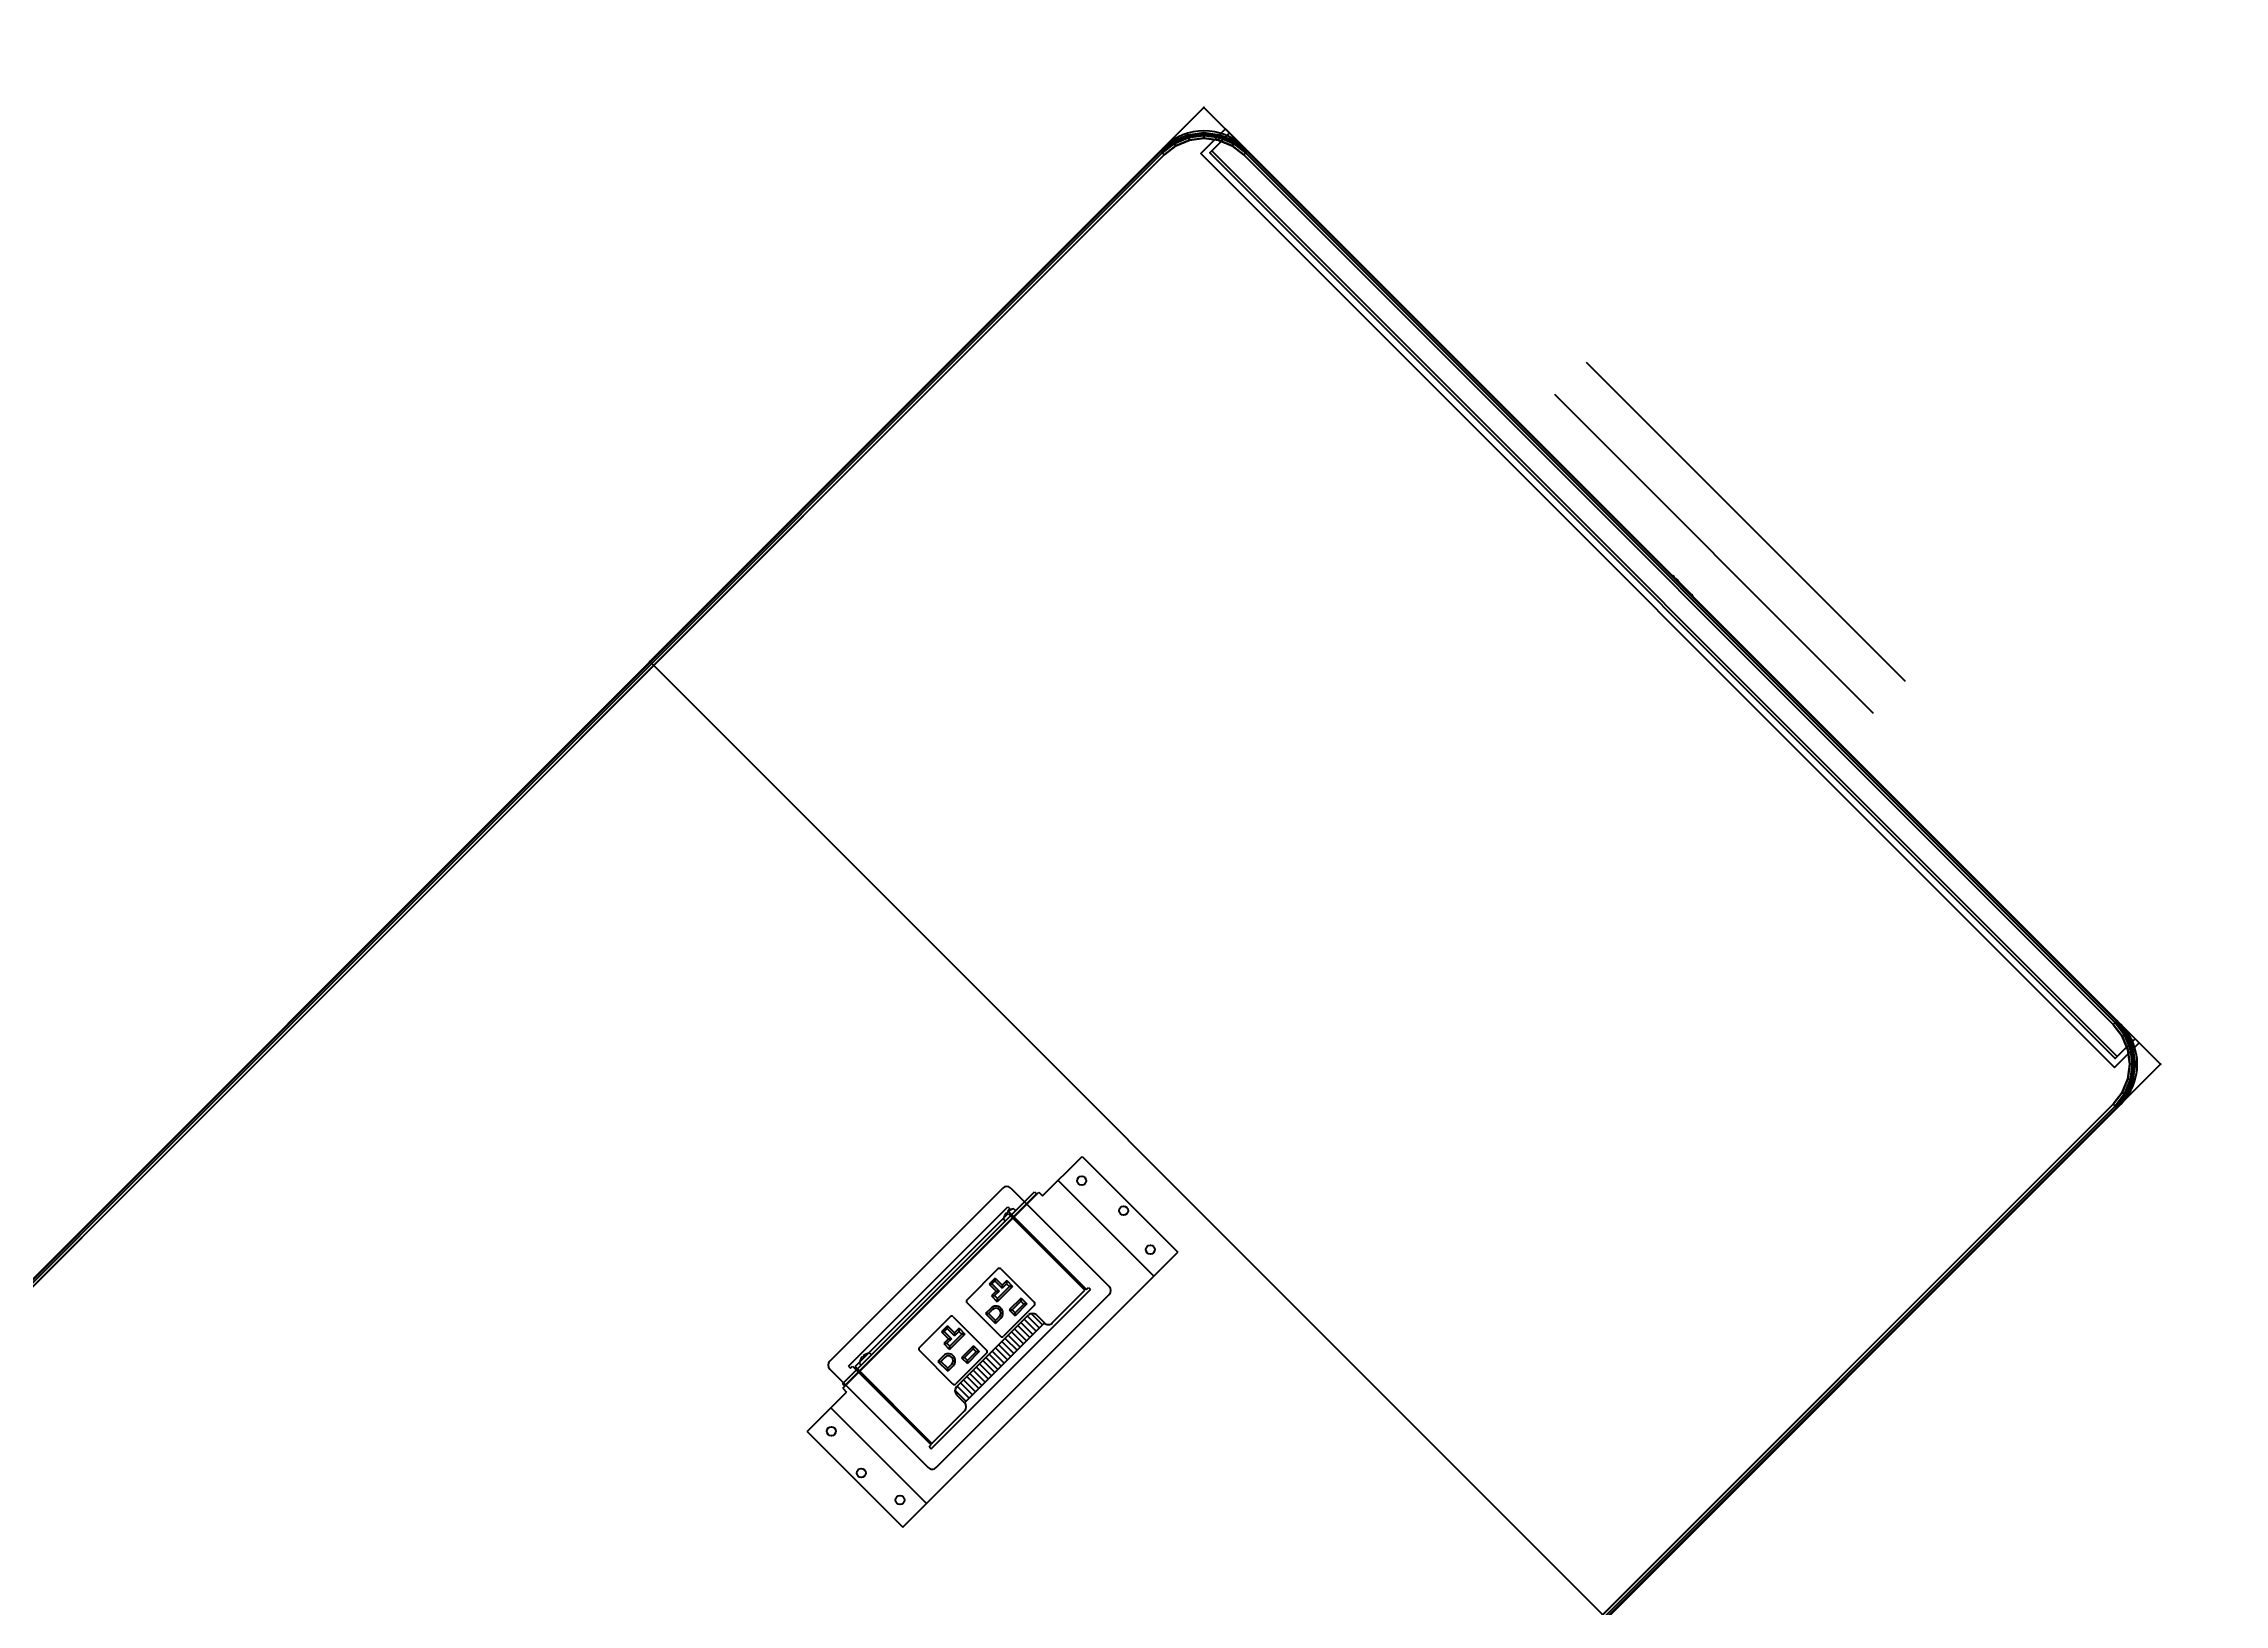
# Model space of a CAD drawing. Extents: x -170 to 1783, y -20 to 1205.
# Drawn here: x 2.36 to 50.71, y 583.8 to 618.4 of the extents above; entities that cross this region are included whole.
import ezdxf
from ezdxf.enums import TextEntityAlignment as Align

# ---------------------------------------------------------------- set-up
doc = ezdxf.new("R2010")
doc.units = 0
doc.header["$LTSCALE"] = 96
doc.header["$MEASUREMENT"] = 0
for name, color, linetype in [('A-FURN-3-WKSF-TOP', 7, 'Continuous'), ('A-FURN-3-WKSF-TRIM', 7, 'Continuous'), ('A-FURN-P-WKSF', 7, 'Continuous'), ('AFUFI-3-CSPT_3D', 7, 'Continuous'), ('AFUFI-3-RVBK_3D', 7, 'Continuous'), ('AFUTL-3-BTPT', 7, 'Continuous'), ('AFUTL-3-GDPL', 7, 'Continuous'), ('AFUTL-3-LGPT', 7, 'Continuous'), ('AFUWS-P', 7, 'Continuous'), ('AFUWS-P-TN', 7, 'Continuous'), ('CK_LEVEL_1', 7, 'Continuous'), ('MAIN_FURN', 7, 'Continuous'), ('MAIN_STORAGE', 7, 'Continuous'), ('MAIN_WKSURF', 7, 'Continuous'), ('SM', 7, 'Continuous')]:
    doc.layers.add(name, color=color, linetype=linetype)

# ---------------------------------------------------------------- blocks, each defined once
blk = doc.blocks.new('EC-WS-430-T')
at = {"layer": 'A-FURN-3-WKSF-TOP', "color": 60, "linetype": 'Continuous'}
for points, invisible_edges in [([(1.368, -0.118, 29), (1.368, -29.882, 29), (1.044, -29.839, 29), (1.044, -0.161, 29)], 5), ([(1.368, -0.118, 27.75), (1.044, -0.161, 27.75), (1.044, -29.839, 27.75), (1.368, -29.882, 27.75)], 10), ([(46.632, -0.118, 29), (46.632, -29.882, 29), (1.368, -29.882, 29), (1.368, -0.118, 29)], 5), ([(1.368, -0.118, 27.75), (1.368, -29.882, 27.75), (46.632, -29.882, 27.75), (46.632, -0.118, 27.75)], 5), ([(46.632, -29.882, 29), (46.632, -0.118, 29), (46.956, -0.161, 29), (46.956, -29.839, 29)], 5), ([(46.632, -29.882, 27.75), (46.956, -29.839, 27.75), (46.956, -0.161, 27.75), (46.632, -0.118, 27.75)], 10), ([(46.956, -29.839, 29), (46.956, -0.161, 29), (47.257, -0.285, 29), (47.257, -29.715, 29)], 5), ([(46.956, -29.839, 27.75), (47.257, -29.715, 27.75), (47.257, -0.285, 27.75), (46.956, -0.161, 27.75)], 10), ([(47.257, -29.715, 29), (47.257, -0.285, 29), (47.516, -0.484, 29), (47.516, -29.516, 29)], 5), ([(47.257, -29.715, 27.75), (47.516, -29.516, 27.75), (47.516, -0.484, 27.75), (47.257, -0.285, 27.75)], 10), ([(47.516, -29.516, 29), (47.516, -0.484, 29), (47.715, -0.743, 29), (47.715, -29.257, 29)], 5), ([(47.516, -29.516, 27.75), (47.715, -29.257, 27.75), (47.715, -0.743, 27.75), (47.516, -0.484, 27.75)], 10), ([(47.715, -29.257, 29), (47.715, -0.743, 29), (47.839, -1.044, 29), (47.839, -28.956, 29)], 5), ([(47.715, -29.257, 27.75), (47.839, -28.956, 27.75), (47.839, -1.044, 27.75), (47.715, -0.743, 27.75)], 10), ([(47.839, -28.956, 29), (47.839, -1.044, 29), (47.882, -1.368, 29), (47.882, -28.632, 29)], 1), ([(47.839, -28.956, 27.75), (47.882, -28.632, 27.75), (47.882, -1.368, 27.75), (47.839, -1.044, 27.75)], 8)]:
    blk.add_3dface(points, dxfattribs=dict(at, invisible_edges=invisible_edges))
at = {"layer": 'A-FURN-3-WKSF-TRIM', "color": 40, "linetype": 'Continuous'}
for points in [[(1.368, 0, 28.882), (1.368, 0, 27.868), (46.632, 0, 27.868), (46.632, 0, 28.882)], [(1.368, -0.016, 28.941), (1.368, 0, 28.882), (46.632, 0, 28.882), (46.632, -0.016, 28.941)], [(1.368, 0, 27.868), (1.368, -0.016, 27.809), (46.632, -0.016, 27.809), (46.632, 0, 27.868)], [(46.632, -0.016, 28.941), (46.632, 0, 28.882), (46.986, -0.047, 28.882), (46.982, -0.062, 28.941)], [(46.632, 0, 28.882), (46.632, 0, 27.868), (46.986, -0.047, 27.868), (46.986, -0.047, 28.882)], [(46.632, 0, 27.868), (46.632, -0.016, 27.809), (46.982, -0.062, 27.809), (46.986, -0.047, 27.868)], [(1.368, -0.059, 28.984), (1.368, -0.016, 28.941), (46.632, -0.016, 28.941), (46.632, -0.059, 28.984)], [(1.368, -0.016, 27.809), (1.368, -0.059, 27.766), (46.632, -0.059, 27.766), (46.632, -0.016, 27.809)], [(1.368, -0.118, 29), (1.368, -0.059, 28.984), (46.632, -0.059, 28.984), (46.632, -0.118, 29)], [(1.368, -0.059, 27.766), (1.368, -0.118, 27.75), (46.632, -0.118, 27.75), (46.632, -0.059, 27.766)], [(46.632, -0.059, 28.984), (46.632, -0.016, 28.941), (46.982, -0.062, 28.941), (46.971, -0.104, 28.984)], [(46.632, -0.016, 27.809), (46.632, -0.059, 27.766), (46.971, -0.104, 27.766), (46.982, -0.062, 27.809)], [(46.632, -0.118, 29), (46.632, -0.059, 28.984), (46.971, -0.104, 28.984), (46.956, -0.161, 29)], [(46.632, -0.059, 27.766), (46.632, -0.118, 27.75), (46.956, -0.161, 27.75), (46.971, -0.104, 27.766)], [(46.956, -0.161, 29), (46.971, -0.104, 28.984), (47.286, -0.234, 28.984), (47.257, -0.285, 29)], [(46.971, -0.104, 27.766), (46.956, -0.161, 27.75), (47.257, -0.285, 27.75), (47.286, -0.234, 27.766)], [(46.971, -0.104, 28.984), (46.982, -0.062, 28.941), (47.308, -0.197, 28.941), (47.286, -0.234, 28.984)], [(46.982, -0.062, 27.809), (46.971, -0.104, 27.766), (47.286, -0.234, 27.766), (47.308, -0.197, 27.809)], [(46.982, -0.062, 28.941), (46.986, -0.047, 28.882), (47.316, -0.183, 28.882), (47.308, -0.197, 28.941)], [(46.986, -0.047, 27.868), (46.982, -0.062, 27.809), (47.308, -0.197, 27.809), (47.316, -0.183, 27.868)], [(46.986, -0.047, 28.882), (46.986, -0.047, 27.868), (47.316, -0.183, 27.868), (47.316, -0.183, 28.882)], [(47.257, -0.285, 29), (47.286, -0.234, 28.984), (47.558, -0.442, 28.984), (47.516, -0.484, 29)], [(47.286, -0.234, 27.766), (47.257, -0.285, 27.75), (47.516, -0.484, 27.75), (47.558, -0.442, 27.766)], [(47.286, -0.234, 28.984), (47.308, -0.197, 28.941), (47.588, -0.412, 28.941), (47.558, -0.442, 28.984)], [(47.308, -0.197, 27.809), (47.286, -0.234, 27.766), (47.558, -0.442, 27.766), (47.588, -0.412, 27.809)], [(47.308, -0.197, 28.941), (47.316, -0.183, 28.882), (47.599, -0.401, 28.882), (47.588, -0.412, 28.941)], [(47.316, -0.183, 27.868), (47.308, -0.197, 27.809), (47.588, -0.412, 27.809), (47.599, -0.401, 27.868)], [(47.316, -0.183, 28.882), (47.316, -0.183, 27.868), (47.599, -0.401, 27.868), (47.599, -0.401, 28.882)], [(47.516, -0.484, 29), (47.558, -0.442, 28.984), (47.766, -0.714, 28.984), (47.715, -0.743, 29)], [(47.558, -0.442, 27.766), (47.516, -0.484, 27.75), (47.715, -0.743, 27.75), (47.766, -0.714, 27.766)], [(47.558, -0.442, 28.984), (47.588, -0.412, 28.941), (47.803, -0.692, 28.941), (47.766, -0.714, 28.984)], [(47.588, -0.412, 27.809), (47.558, -0.442, 27.766), (47.766, -0.714, 27.766), (47.803, -0.692, 27.809)], [(47.588, -0.412, 28.941), (47.599, -0.401, 28.882), (47.817, -0.684, 28.882), (47.803, -0.692, 28.941)], [(47.599, -0.401, 27.868), (47.588, -0.412, 27.809), (47.803, -0.692, 27.809), (47.817, -0.684, 27.868)], [(47.599, -0.401, 28.882), (47.599, -0.401, 27.868), (47.817, -0.684, 27.868), (47.817, -0.684, 28.882)], [(47.715, -0.743, 29), (47.766, -0.714, 28.984), (47.896, -1.029, 28.984), (47.839, -1.044, 29)], [(47.766, -0.714, 27.766), (47.715, -0.743, 27.75), (47.839, -1.044, 27.75), (47.896, -1.029, 27.766)], [(47.766, -0.714, 28.984), (47.803, -0.692, 28.941), (47.938, -1.018, 28.941), (47.896, -1.029, 28.984)], [(47.803, -0.692, 27.809), (47.766, -0.714, 27.766), (47.896, -1.029, 27.766), (47.938, -1.018, 27.809)], [(47.803, -0.692, 28.941), (47.817, -0.684, 28.882), (47.953, -1.014, 28.882), (47.938, -1.018, 28.941)], [(47.817, -0.684, 27.868), (47.803, -0.692, 27.809), (47.938, -1.018, 27.809), (47.953, -1.014, 27.868)], [(47.817, -0.684, 28.882), (47.817, -0.684, 27.868), (47.953, -1.014, 27.868), (47.953, -1.014, 28.882)], [(47.839, -1.044, 29), (47.896, -1.029, 28.984), (47.941, -1.368, 28.984), (47.882, -1.368, 29)], [(47.896, -1.029, 27.766), (47.839, -1.044, 27.75), (47.882, -1.368, 27.75), (47.941, -1.368, 27.766)], [(47.882, -1.368, 29), (47.941, -1.368, 28.984), (47.941, -28.632, 28.984), (47.882, -28.632, 29)], [(47.941, -1.368, 27.766), (47.882, -1.368, 27.75), (47.882, -28.632, 27.75), (47.941, -28.632, 27.766)], [(47.896, -1.029, 28.984), (47.938, -1.018, 28.941), (47.984, -1.368, 28.941), (47.941, -1.368, 28.984)], [(47.938, -1.018, 27.809), (47.896, -1.029, 27.766), (47.941, -1.368, 27.766), (47.984, -1.368, 27.809)], [(47.938, -1.018, 28.941), (47.953, -1.014, 28.882), (48, -1.368, 28.882), (47.984, -1.368, 28.941)], [(47.953, -1.014, 27.868), (47.938, -1.018, 27.809), (47.984, -1.368, 27.809), (48, -1.368, 27.868)], [(47.941, -1.368, 28.984), (47.984, -1.368, 28.941), (47.984, -28.632, 28.941), (47.941, -28.632, 28.984)], [(47.984, -1.368, 27.809), (47.941, -1.368, 27.766), (47.941, -28.632, 27.766), (47.984, -28.632, 27.809)], [(47.953, -1.014, 28.882), (47.953, -1.014, 27.868), (48, -1.368, 27.868), (48, -1.368, 28.882)], [(47.984, -1.368, 28.941), (48, -1.368, 28.882), (48, -28.632, 28.882), (47.984, -28.632, 28.941)], [(48, -1.368, 27.868), (47.984, -1.368, 27.809), (47.984, -28.632, 27.809), (48, -28.632, 27.868)], [(48, -1.368, 28.882), (48, -1.368, 27.868), (48, -28.632, 27.868), (48, -28.632, 28.882)], [(47.839, -28.956, 29), (47.896, -28.971, 28.984), (47.766, -29.287, 28.984), (47.715, -29.257, 29)], [(47.896, -28.971, 27.766), (47.839, -28.956, 27.75), (47.715, -29.257, 27.75), (47.766, -29.287, 27.766)], [(47.896, -28.971, 28.984), (47.938, -28.982, 28.941), (47.803, -29.308, 28.941), (47.766, -29.287, 28.984)], [(47.938, -28.982, 27.809), (47.896, -28.971, 27.766), (47.766, -29.287, 27.766), (47.803, -29.308, 27.809)], [(47.938, -28.982, 28.941), (47.953, -28.986, 28.882), (47.817, -29.316, 28.882), (47.803, -29.308, 28.941)], [(47.953, -28.986, 27.868), (47.938, -28.982, 27.809), (47.803, -29.308, 27.809), (47.817, -29.316, 27.868)], [(47.953, -28.986, 28.882), (47.953, -28.986, 27.868), (47.817, -29.316, 27.868), (47.817, -29.316, 28.882)], [(47.882, -28.632, 29), (47.941, -28.632, 28.984), (47.896, -28.971, 28.984), (47.839, -28.956, 29)], [(47.941, -28.632, 27.766), (47.882, -28.632, 27.75), (47.839, -28.956, 27.75), (47.896, -28.971, 27.766)], [(47.941, -28.632, 28.984), (47.984, -28.632, 28.941), (47.938, -28.982, 28.941), (47.896, -28.971, 28.984)], [(47.984, -28.632, 27.809), (47.941, -28.632, 27.766), (47.896, -28.971, 27.766), (47.938, -28.982, 27.809)], [(47.984, -28.632, 28.941), (48, -28.632, 28.882), (47.953, -28.986, 28.882), (47.938, -28.982, 28.941)], [(48, -28.632, 27.868), (47.984, -28.632, 27.809), (47.938, -28.982, 27.809), (47.953, -28.986, 27.868)], [(48, -28.632, 28.882), (48, -28.632, 27.868), (47.953, -28.986, 27.868), (47.953, -28.986, 28.882)], [(47.715, -29.257, 29), (47.766, -29.287, 28.984), (47.558, -29.558, 28.984), (47.516, -29.516, 29)], [(47.766, -29.287, 27.766), (47.715, -29.257, 27.75), (47.516, -29.516, 27.75), (47.558, -29.558, 27.766)], [(47.766, -29.287, 28.984), (47.803, -29.308, 28.941), (47.588, -29.588, 28.941), (47.558, -29.558, 28.984)], [(47.803, -29.308, 27.809), (47.766, -29.287, 27.766), (47.558, -29.558, 27.766), (47.588, -29.588, 27.809)], [(47.803, -29.308, 28.941), (47.817, -29.316, 28.882), (47.599, -29.599, 28.882), (47.588, -29.588, 28.941)], [(47.817, -29.316, 27.868), (47.803, -29.308, 27.809), (47.588, -29.588, 27.809), (47.599, -29.599, 27.868)], [(47.817, -29.316, 28.882), (47.817, -29.316, 27.868), (47.599, -29.599, 27.868), (47.599, -29.599, 28.882)], [(46.632, -29.882, 29), (46.632, -29.941, 28.984), (1.368, -29.941, 28.984), (1.368, -29.882, 29)], [(46.632, -29.941, 27.766), (46.632, -29.882, 27.75), (1.368, -29.882, 27.75), (1.368, -29.941, 27.766)], [(46.632, -29.941, 28.984), (46.632, -29.984, 28.941), (1.368, -29.984, 28.941), (1.368, -29.941, 28.984)], [(46.632, -29.984, 27.809), (46.632, -29.941, 27.766), (1.368, -29.941, 27.766), (1.368, -29.984, 27.809)], [(46.956, -29.839, 29), (46.971, -29.896, 28.984), (46.632, -29.941, 28.984), (46.632, -29.882, 29)], [(46.971, -29.896, 27.766), (46.956, -29.839, 27.75), (46.632, -29.882, 27.75), (46.632, -29.941, 27.766)], [(46.971, -29.896, 28.984), (46.982, -29.938, 28.941), (46.632, -29.984, 28.941), (46.632, -29.941, 28.984)], [(46.982, -29.938, 27.809), (46.971, -29.896, 27.766), (46.632, -29.941, 27.766), (46.632, -29.984, 27.809)], [(46.982, -29.938, 28.941), (46.986, -29.953, 28.882), (46.632, -30, 28.882), (46.632, -29.984, 28.941)], [(46.986, -29.953, 27.868), (46.982, -29.938, 27.809), (46.632, -29.984, 27.809), (46.632, -30, 27.868)], [(46.986, -29.953, 28.882), (46.986, -29.953, 27.868), (46.632, -30, 27.868), (46.632, -30, 28.882)], [(47.257, -29.715, 29), (47.286, -29.766, 28.984), (46.971, -29.896, 28.984), (46.956, -29.839, 29)], [(47.286, -29.766, 27.766), (47.257, -29.715, 27.75), (46.956, -29.839, 27.75), (46.971, -29.896, 27.766)], [(47.286, -29.766, 28.984), (47.308, -29.803, 28.941), (46.982, -29.938, 28.941), (46.971, -29.896, 28.984)], [(47.308, -29.803, 27.809), (47.286, -29.766, 27.766), (46.971, -29.896, 27.766), (46.982, -29.938, 27.809)], [(47.308, -29.803, 28.941), (47.316, -29.817, 28.882), (46.986, -29.953, 28.882), (46.982, -29.938, 28.941)], [(47.316, -29.817, 27.868), (47.308, -29.803, 27.809), (46.982, -29.938, 27.809), (46.986, -29.953, 27.868)], [(47.316, -29.817, 28.882), (47.316, -29.817, 27.868), (46.986, -29.953, 27.868), (46.986, -29.953, 28.882)], [(47.516, -29.516, 29), (47.558, -29.558, 28.984), (47.286, -29.766, 28.984), (47.257, -29.715, 29)], [(47.558, -29.558, 27.766), (47.516, -29.516, 27.75), (47.257, -29.715, 27.75), (47.286, -29.766, 27.766)], [(47.558, -29.558, 28.984), (47.588, -29.588, 28.941), (47.308, -29.803, 28.941), (47.286, -29.766, 28.984)], [(47.588, -29.588, 27.809), (47.558, -29.558, 27.766), (47.286, -29.766, 27.766), (47.308, -29.803, 27.809)], [(47.588, -29.588, 28.941), (47.599, -29.599, 28.882), (47.316, -29.817, 28.882), (47.308, -29.803, 28.941)], [(47.599, -29.599, 27.868), (47.588, -29.588, 27.809), (47.308, -29.803, 27.809), (47.316, -29.817, 27.868)], [(47.599, -29.599, 28.882), (47.599, -29.599, 27.868), (47.316, -29.817, 27.868), (47.316, -29.817, 28.882)], [(46.632, -29.984, 28.941), (46.632, -30, 28.882), (1.368, -30, 28.882), (1.368, -29.984, 28.941)], [(46.632, -30, 27.868), (46.632, -29.984, 27.809), (1.368, -29.984, 27.809), (1.368, -30, 27.868)], [(46.632, -30, 28.882), (46.632, -30, 27.868), (1.368, -30, 27.868), (1.368, -30, 28.882)]]:
    blk.add_3dface(points, dxfattribs=at)
at = {"layer": 'A-FURN-P-WKSF', "color": 7, "linetype": 'Continuous'}
for p, q in [((1.25, 0), (46.75, 0)), ((48, -28.75), (48, -1.25)), ((1.25, -30), (46.75, -30))]:
    blk.add_line(p, q, dxfattribs=at)
for centre, start, end in [((46.75, -1.25), 0, 90), ((46.75, -28.75), 270, 360)]:
    blk.add_arc(centre, 1.25, start, end, dxfattribs=at)
at = {"layer": 'MAIN_WKSURF', "color": 7, "linetype": 'Continuous'}
for p in [(48, 0), (48, 0), (38, -30), (48, -30), (48, -30)]:
    blk.add_point(p, dxfattribs=at)
blk = doc.blocks.new('EC-HP-LF-230')
at = {"layer": 'AFUFI-3-CSPT_3D', "color": 60, "linetype": 'Continuous'}
for points, invisible_edges in [([(0, 0, 27.125), (0, 17.375, 27.125), (0, 0, 27.75)], 2), ([(0, 17.375, 27.125), (0, 17.375, 27.75), (0, 0, 27.75)], 12), ([(0, 17.375), (0, 17.375, 27.125), (0, 0, 27.125)], 12), ([(0, 0), (0, 17.375), (0, 0, 27.125)], 2), ([(0, 17.375, 27.125), (30, 17.375, 27.125), (0, 17.375, 27.75)], 2), ([(30, 17.375, 27.125), (30, 17.375, 27.75), (0, 17.375, 27.75)], 12), ([(30, 17.375), (30, 17.375, 27.125), (0, 17.375, 27.125)], 12), ([(0, 17.375), (30, 17.375), (0, 17.375, 27.125)], 2), ([(30, 17.375), (0, 17.375), (0, 0)], 12), ([(30, 0), (30, 17.375), (0, 0)], 2), ([(0, 17.375, 27.75), (30, 0, 27.75), (0, 0, 27.75)], 1), ([(0, 17.375, 27.125), (0, 0, 27.125), (30, 0, 27.125)], 12), ([(30, 17.375, 27.125), (0, 17.375, 27.125), (0, 0, 27.125)], 12), ([(0, 17.375, 27.75), (30, 17.375, 27.75), (30, 0, 27.75)], 12), ([(0, 17.375, 27.125), (30, 0, 27.125), (30, 17.375, 27.125)], 1), ([(30, 0, 27.125), (30, 17.375, 27.125), (0, 0, 27.125)], 2), ([(30, 17.375, 27.125), (30, 0, 27.125), (30, 17.375, 27.75)], 2), ([(30, 0, 27.125), (30, 0, 27.75), (30, 17.375, 27.75)], 12), ([(30, 0), (30, 0, 27.125), (30, 17.375, 27.125)], 12), ([(30, 17.375), (30, 0), (30, 17.375, 27.125)], 2), ([(0.675, 0.771, 25.55), (0.675, 0.771, 1.175), (0.675, 0, 1.175)], 12), ([(0.675, 0.771, 25.55), (0.675, 0, 1.175), (0.675, 0, 25.55)], 1), ([(0.675, 0, 25.55), (29.325, 0, 25.55), (29.325, 0.771, 25.55)], 12), ([(0.675, 0, 25.55), (29.325, 0.771, 25.55), (0.675, 0.771, 25.55)], 1), ([(29.325, 0, 1.175), (0.675, 0, 1.175), (0.675, 0.771, 1.175)], 12), ([(29.325, 0, 1.175), (0.675, 0.771, 1.175), (29.325, 0.771, 1.175)], 1), ([(0.8, 0.62, 24.987), (0.8, 0.62, 25.425), (0.8, 0.558, 25.362), (0.8, 0.558, 24.987)], 2), ([(0.8, 0, 25.425), (0.8, 0.063, 25.362), (0.8, 0.558, 25.362), (0.8, 0.62, 25.425)], 5), ([(0.8, 0.558, 24.987), (0.8, 0, 24.363), (0.8, 0, 13.425), (0.8, 0.62, 24.987)], 12), ([(0.8, 0.62, 13.425), (0.8, 0.62, 24.987), (0.8, 0, 13.425)], 2), ([(0.8, 0.62, 12.862), (0.8, 0.62, 13.3), (0.8, 0.558, 13.237), (0.8, 0.558, 12.862)], 2), ([(0.8, 0, 13.3), (0.8, 0.063, 13.237), (0.8, 0.558, 13.237), (0.8, 0.62, 13.3)], 5), ([(0.8, 0.558, 12.862), (0.8, 0, 12.237), (0.8, 0, 1.3), (0.8, 0.62, 12.862)], 12), ([(0.8, 0.62, 1.3), (0.8, 0.62, 12.862), (0.8, 0, 1.3)], 2), ([(29.2, 0.558, 24.987), (29.2, 0.558, 25.362), (29.2, 0.62, 25.425), (29.2, 0.62, 24.987)], 2), ([(29.2, 0.62, 25.425), (29.2, 0.558, 25.362), (29.2, 0.063, 25.362), (29.2, 0, 25.425)], 5), ([(29.2, 0.62, 24.987), (29.2, 0, 13.425), (29.2, 0, 24.363), (29.2, 0.558, 24.987)], 9), ([(29.2, 0, 13.425), (29.2, 0.62, 24.987), (29.2, 0.62, 13.425)], 1), ([(29.2, 0.558, 12.862), (29.2, 0.558, 13.237), (29.2, 0.62, 13.3), (29.2, 0.62, 12.862)], 2), ([(29.2, 0.62, 13.3), (29.2, 0.558, 13.237), (29.2, 0.063, 13.237), (29.2, 0, 13.3)], 5), ([(29.2, 0.62, 12.862), (29.2, 0, 1.3), (29.2, 0, 12.237), (29.2, 0.558, 12.862)], 9), ([(29.2, 0, 1.3), (29.2, 0.62, 12.862), (29.2, 0.62, 1.3)], 1), ([(29.325, 0, 25.55), (29.325, 0, 1.175), (29.325, 0.771, 1.175)], 12), ([(29.325, 0, 25.55), (29.325, 0.771, 1.175), (29.325, 0.771, 25.55)], 1), ([(0.675, 0, 25.55), (0.675, 0, 1.175), (0, 0)], 14), ([(0, 0, 27.125), (0.675, 0, 25.55), (0, 0)], 3), ([(0, 0, 27.125), (0, 0, 27.75), (30, 0, 27.75)], 12), ([(30, 0, 27.125), (0, 0, 27.125), (30, 0, 27.75)], 2), ([(30, 0), (0, 0), (0.675, 0, 1.15)], 14), ([(0, 0, 27.125), (30, 0, 27.125), (29.325, 0, 25.55)], 14), ([(0.675, 0, 25.55), (0, 0, 27.125), (29.325, 0, 25.55)], 3), ([(29.325, 0, 1.175), (30, 0), (0.675, 0, 1.175)], 3), ([(0.8, 0, 25.425), (0.8, 0, 25.175), (0.8, 0.063, 25.175), (0.8, 0.063, 25.362)], 8), ([(0.8, 0, 13.3), (0.8, 0, 13.05), (0.8, 0.063, 13.05), (0.8, 0.063, 13.237)], 8), ([(29.2, 0.063, 25.362), (29.2, 0.063, 25.175), (29.2, 0, 25.175), (29.2, 0, 25.425)], 8), ([(29.2, 0.063, 13.237), (29.2, 0.063, 13.05), (29.2, 0, 13.05), (29.2, 0, 13.3)], 8), ([(30, 0), (29.325, 0, 1.175), (29.325, 0, 25.55)], 13), ([(30, 0, 27.125), (30, 0), (29.325, 0, 25.55)], 14)]:
    blk.add_3dface(points, dxfattribs=dict(at, invisible_edges=invisible_edges))
for points in [[(0.8, 0, 25.425), (0.8, 0.62, 25.425), (29.2, 0.62, 25.425), (29.2, 0, 25.425)], [(0.8, 0.62, 13.425), (29.2, 0.62, 13.425), (29.2, 0.62, 24.987), (0.8, 0.62, 24.987)], [(0.8, 0, 13.3), (0.8, 0.62, 13.3), (29.2, 0.62, 13.3), (29.2, 0, 13.3)], [(0.8, 0.62, 1.3), (29.2, 0.62, 1.3), (29.2, 0.62, 12.862), (0.8, 0.62, 12.862)], [(29.2, 0.558, 24.987), (29.2, 0, 24.363), (0.8, 0, 24.363), (0.8, 0.558, 24.987)], [(0.8, 0.558, 25.362), (0.8, 0.063, 25.362), (29.2, 0.063, 25.362), (29.2, 0.558, 25.362)], [(0.8, 0.558, 25.362), (29.2, 0.558, 25.362), (29.2, 0.558, 24.987), (0.8, 0.558, 24.987)], [(29.2, 0.558, 12.862), (29.2, 0, 12.237), (0.8, 0, 12.237), (0.8, 0.558, 12.862)], [(0.8, 0.558, 13.237), (0.8, 0.063, 13.237), (29.2, 0.063, 13.237), (29.2, 0.558, 13.237)], [(0.8, 0.558, 13.237), (29.2, 0.558, 13.237), (29.2, 0.558, 12.862), (0.8, 0.558, 12.862)], [(29.2, 0, 25.175), (29.2, 0.063, 25.175), (0.8, 0.063, 25.175), (0.8, 0, 25.175)], [(29.2, 0, 13.05), (29.2, 0.063, 13.05), (0.8, 0.063, 13.05), (0.8, 0, 13.05)], [(0.8, 0, 25.175), (0.8, 0, 25.425), (29.2, 0, 25.425), (29.2, 0, 25.175)], [(29.2, 0, 24.363), (29.2, 0, 13.425), (0.8, 0, 13.425), (0.8, 0, 24.363)], [(0.8, 0, 13.05), (0.8, 0, 13.3), (29.2, 0, 13.3), (29.2, 0, 13.05)], [(29.2, 0, 12.237), (29.2, 0, 1.3), (0.8, 0, 1.3), (0.8, 0, 12.237)]]:
    blk.add_3dface(points, dxfattribs=at)
at = {"layer": 'AFUFI-3-RVBK_3D', "color": 60, "linetype": 'Continuous'}
for points, invisible_edges in [([(0.675, 0.771, 1.175), (0.675, 0.771, 25.55), (29.325, 0.771, 25.55)], 12), ([(0.675, 0.771, 1.175), (29.325, 0.771, 25.55), (29.325, 0.771, 1.175)], 1), ([(15, -0.01, 26.338), (14.694, -0.01, 26.398), (14.687, -0.01, 26.338), (14.694, -0.01, 26.277)], 9), ([(15, -0.01, 26.338), (14.694, -0.01, 26.277), (14.711, -0.01, 26.218), (14.74, -0.01, 26.164)], 9), ([(15, -0.01, 26.338), (14.74, -0.01, 26.511), (14.711, -0.01, 26.457), (14.694, -0.01, 26.398)], 9), ([(15, -0.01, 26.338), (14.74, -0.01, 26.164), (14.779, -0.01, 26.117), (14.826, -0.01, 26.078)], 9), ([(15, -0.01, 26.338), (14.826, -0.01, 26.597), (14.779, -0.01, 26.558), (14.74, -0.01, 26.511)], 9), ([(15, -0.01, 26.338), (14.826, -0.01, 26.078), (14.88, -0.01, 26.049), (14.939, -0.01, 26.031)], 9), ([(15, -0.01, 26.338), (14.939, -0.01, 26.644), (14.88, -0.01, 26.626), (14.826, -0.01, 26.597)], 9), ([(15, -0.01, 26.338), (14.939, -0.01, 26.031), (15, -0.01, 26.025), (15.061, -0.01, 26.031)], 9), ([(15, -0.01, 26.338), (15.061, -0.01, 26.644), (15, -0.01, 26.65), (14.939, -0.01, 26.644)], 9), ([(15, -0.01, 26.338), (15.174, -0.01, 26.597), (15.12, -0.01, 26.626), (15.061, -0.01, 26.644)], 9), ([(15, -0.01, 26.338), (15.26, -0.01, 26.511), (15.221, -0.01, 26.558), (15.174, -0.01, 26.597)], 9), ([(15, -0.01, 26.338), (15.061, -0.01, 26.031), (15.12, -0.01, 26.049), (15.174, -0.01, 26.078)], 9), ([(15, -0.01, 26.338), (15.174, -0.01, 26.078), (15.221, -0.01, 26.117), (15.26, -0.01, 26.164)], 9), ([(15, -0.01, 26.338), (15.26, -0.01, 26.164), (15.289, -0.01, 26.218), (15.306, -0.01, 26.277)], 9), ([(15, -0.01, 26.338), (15.306, -0.01, 26.277), (15.312, -0.01, 26.338), (15.306, -0.01, 26.398)], 9), ([(15, -0.01, 26.338), (15.306, -0.01, 26.398), (15.289, -0.01, 26.457), (15.26, -0.01, 26.511)], 9)]:
    blk.add_3dface(points, dxfattribs=dict(at, invisible_edges=invisible_edges))
at = {"layer": 'MAIN_STORAGE', "color": 7, "linetype": 'Continuous'}
for p in [(0, 17.375), (0, 17.375), (30, 17.375), (30, 17.375), (0, 0), (0, 0), (0, 0), (30, 0), (30, 0), (30, 0)]:
    blk.add_point(p, dxfattribs=at)
at = {"layer": 'SM', "color": 60, "linetype": 'Continuous'}
for p, q in [((0, 17.375), (0, 0)), ((30, 17.375), (0, 17.375)), ((30, 0), (30, 17.375)), ((0, 0), (30, 0)), ((10, -1), (20, -1)), ((10, -2), (20, -2))]:
    blk.add_line(p, q, dxfattribs=at)
at = {"layer": 'MAIN_FURN', "color": 60, "linetype": 'Continuous', "width": 0.444444}
for s in ['UL', 'LF-230', '1']:
    blk.add_text(s, height=0.000000012, dxfattribs=at).set_placement((0, 0), align=Align.BOTTOM_LEFT)
blk = doc.blocks.new('EC-RSSB-30-SHD')
at = {"layer": 'AFUTL-3-BTPT', "color": 30, "linetype": 'Continuous'}
for points in [[(0, 0, 0.5), (0, -30, 0.5), (0, -28.625, 1.5), (0, -1.375, 1.5)], [(2, -30, 0.5), (0, -30, 0.5), (0, 0, 0.5), (2, 0, 0.5)], [(0, -1.375, 26.75), (0, -28.625, 26.75), (0, -30, 27.75), (0, 0, 27.75)], [(2, -1.375, 1.5), (2, -28.625, 1.5), (2, -30, 0.5), (2, 0, 0.5)], [(2, -1.375, 26.75), (2, -28.625, 26.75), (2, -30, 27.5), (2, 0, 27.5)], [(5, -30, 27.75), (5, -30, 27.5), (5, 0, 27.5), (5, 0, 27.75)], [(2, -1.375, 1.5), (0, -1.375, 1.5), (0, -28.625, 1.5), (2, -28.625, 1.5)], [(2, -28.625, 26.75), (0, -28.625, 26.75), (0, -1.375, 26.75), (2, -1.375, 26.75)], [(5, -30, 27.5), (5, -30, 27.75), (2, -30, 27.75), (2, -30, 27.5)]]:
    blk.add_3dface(points, dxfattribs=at)
at = {"layer": 'AFUTL-3-GDPL', "color": 47, "linetype": 'Continuous'}
for points in [[(1.008, -0.688, 0.5), (0.574, -0.938, 0.5), (0.574, -0.938), (1.008, -0.688)], [(0.574, -0.938, 0.5), (0.574, -1.437, 0.5), (0.574, -1.437), (0.574, -0.938)], [(1.441, -0.938, 0.5), (1.008, -0.688, 0.5), (1.008, -0.688), (1.441, -0.938)], [(1.441, -1.437, 0.5), (1.441, -0.938, 0.5), (1.441, -0.938), (1.441, -1.437)], [(0.574, -1.437, 0.5), (1.008, -1.688, 0.5), (1.008, -1.688), (0.574, -1.437)], [(1.008, -1.688, 0.5), (1.441, -1.437, 0.5), (1.441, -1.437), (1.008, -1.688)], [(0.574, -28.562), (1.008, -28.312), (1.008, -28.312, 0.5), (0.574, -28.562, 0.5)], [(1.008, -28.312), (1.441, -28.562), (1.441, -28.562, 0.5), (1.008, -28.312, 0.5)], [(0.574, -29.062), (0.574, -28.562), (0.574, -28.562, 0.5), (0.574, -29.062, 0.5)], [(1.441, -28.562), (1.441, -29.062), (1.441, -29.062, 0.5), (1.441, -28.562, 0.5)], [(1.008, -29.312), (0.574, -29.062), (0.574, -29.062, 0.5), (1.008, -29.312, 0.5)], [(1.441, -29.062), (1.008, -29.312), (1.008, -29.312, 0.5), (1.441, -29.062, 0.5)]]:
    blk.add_3dface(points, dxfattribs=at)
at = {"layer": 'AFUTL-3-LGPT', "color": 30, "linetype": 'Continuous'}
for points in [[(0, 0, 27.75), (0, -1.375, 26.75), (0, -1.375, 1.5), (0, 0, 0.5)], [(2, 0, 27.75), (0, 0, 27.75), (0, 0, 0.5), (2, 0, 0.5)], [(5, -30, 27.75), (0, -30, 27.75), (0, 0, 27.75), (5, 0, 27.75)], [(2, 0, 0.5), (2, -1.375, 1.5), (2, -1.375, 26.75), (2, 0, 27.5)], [(5, -30, 27.5), (2, -30, 27.5), (2, 0, 27.5), (5, 0, 27.5)], [(2, 0, 27.5), (2, 0, 27.75), (5, 0, 27.75), (5, 0, 27.5)], [(2, -1.375, 26.75), (2, -1.375, 1.5), (0, -1.375, 1.5), (0, -1.375, 26.75)], [(0, -30, 0.5), (0, -28.625, 1.5), (0, -28.625, 26.75), (0, -30, 27.75)], [(2, -28.625, 26.75), (2, -28.625, 1.5), (0, -28.625, 1.5), (0, -28.625, 26.75)], [(2, -30, 0.5), (2, -28.625, 1.5), (2, -28.625, 26.75), (2, -30, 27.5)], [(2, -30, 27.75), (0, -30, 27.75), (0, -30, 0.5), (2, -30, 0.5)]]:
    blk.add_3dface(points, dxfattribs=at)
at = {"layer": 'AFUWS-P', "color": 7, "linetype": 'Continuous'}
for p, q in [((0, 0), (5, 0)), ((0, -30), (0, 0)), ((0, 0), (2, 0)), ((0, -1.375), (0, 0)), ((2, 0), (2, -1.375)), ((5, 0), (5, -30)), ((2, -1.375), (0, -1.375)), ((2, -1.375), (2, -28.625)), ((2, -28.625), (0, -28.625)), ((0, -28.625), (0, -30)), ((2, -30), (2, -28.625)), ((5, -30), (0, -30)), ((0, -30), (2, -30))]:
    blk.add_line(p, q, dxfattribs=at)
at = {"layer": 'MAIN_FURN', "color": 7, "linetype": 'Continuous'}
for p in [(0, 0), (0, -30)]:
    blk.add_point(p, dxfattribs=at)
at = {"layer": 'AFUWS-P-TN', "color": 7, "linetype": 'Continuous', "width": 0.333333}
blk.add_text('RSSB30-SHD', height=2.5, rotation=90, dxfattribs=at).set_placement((8.625, -15.417), align=Align.CENTER)
blk = doc.blocks.new('EN-VIL-GROM')
at = {"layer": 'CK_LEVEL_1', "color": 60, "linetype": 'Continuous'}
for p, q in [((-2.853, 1.516), (2.572, 1.516)), ((-2.978, 1.391), (-2.978, -1.696)), ((-2.638, 1.141), (2.357, 1.141)), ((-2.638, 1.141), (-2.638, 1.081)), ((-2.638, 1.081), (-2.578, 1.081)), ((-2.578, 1.081), (-2.578, -1.386)), ((-2.541, 1.031), (-2.541, -1.376)), ((-2.541, 1.031), (2.259, 1.031)), ((2.259, 1.031), (2.259, -1.376)), ((2.297, 1.081), (2.297, -1.386)), ((2.297, 1.081), (2.357, 1.081)), ((2.357, 1.141), (2.357, 1.081)), ((2.697, 1.391), (2.697, -1.696)), ((-1.348, -0.907), (-1.348, -1.252)), ((-1.266, -0.876), (0.984, -0.876)), ((-1.248, -0.876), (-1.248, -1.252)), ((-1.148, -0.876), (-1.148, -1.252)), ((-1.048, -0.876), (-1.048, -1.252)), ((-0.948, -0.876), (-0.948, -1.252)), ((-0.848, -0.876), (-0.848, -1.252)), ((-0.748, -0.876), (-0.748, -1.252)), ((-0.648, -0.876), (-0.648, -1.252)), ((-0.548, -0.876), (-0.548, -1.252)), ((-0.448, -0.876), (-0.448, -1.252)), ((-0.348, -0.876), (-0.348, -1.252)), ((-0.248, -0.876), (-0.248, -1.252)), ((-0.148, -0.876), (-0.148, -1.252)), ((-0.048, -0.876), (-0.048, -1.252)), ((0.052, -0.876), (0.052, -1.252)), ((0.152, -0.876), (0.152, -1.252)), ((0.252, -0.876), (0.252, -1.252)), ((0.352, -0.876), (0.352, -1.252)), ((0.452, -0.876), (0.452, -1.252)), ((0.552, -0.876), (0.552, -1.252)), ((0.652, -0.876), (0.652, -1.252)), ((0.752, -0.876), (0.752, -1.252)), ((0.852, -0.876), (0.852, -1.252)), ((0.952, -0.876), (0.952, -1.252)), ((1.052, -0.896), (1.052, -1.252)), ((-2.638, -1.386), (-2.638, -1.446)), ((-2.638, -1.386), (-2.578, -1.386)), ((-2.638, -1.446), (2.357, -1.446)), ((-2.541, -1.376), (-1.516, -1.376)), ((-1.391, -1.001), (-1.391, -1.251)), ((-1.391, -1.252), (1.109, -1.252)), ((1.109, -1.001), (1.109, -1.251)), ((1.234, -1.376), (2.259, -1.376)), ((2.297, -1.386), (2.357, -1.386)), ((2.357, -1.386), (2.357, -1.446)), ((-2.853, -1.821), (2.572, -1.821))]:
    blk.add_line(p, q, dxfattribs=at)
for centre, start, end in [((-2.853, 1.391), 90, 180), ((2.572, 1.391), 0, 90), ((-1.266, -1.001), 90, 180), ((0.984, -1.001), 0, 90), ((-1.516, -1.251), 270, 360), ((1.234, -1.251), 180, 270), ((-2.853, -1.696), 180, 270), ((2.572, -1.696), 270, 360)]:
    blk.add_arc(centre, 0.125, start, end, dxfattribs=at)
blk = doc.blocks.new('EN-VIL-4-2-P-B')
at = {"layer": 'CK_LEVEL_1', "color": 60, "linetype": 'Continuous'}
for p, q in [((-3.012, 1.977), (-3.012, 1.917)), ((-3.012, 1.977), (3.008, 1.977)), ((-2.423, 2.035), (-2.423, 1.977)), ((-2.277, 2.075), (-2.277, 2.092)), ((-2.247, 2.075), (-2.277, 2.075)), ((-2.247, 2.075), (-2.247, 2.092)), ((-2.101, 2.035), (-2.101, 1.977)), ((2.097, 2.035), (2.097, 1.977)), ((2.243, 2.075), (2.243, 2.092)), ((2.243, 2.075), (2.273, 2.075)), ((2.273, 2.075), (2.273, 2.092)), ((2.419, 2.035), (2.419, 1.977)), ((3.008, 1.977), (3.008, 1.907)), ((-4.315, 1.787), (-4.315, -1.213)), ((-4.315, 1.787), (-3.077, 1.787)), ((-3.565, 1.787), (-3.565, -1.213)), ((-3.077, 1.907), (-3.077, 1.787)), ((-3.077, 1.907), (3.073, 1.907)), ((-3.012, 1.917), (3.008, 1.917)), ((3.073, 1.907), (3.073, 1.787)), ((3.073, 1.787), (4.31, 1.787)), ((3.56, 1.787), (3.56, -1.213)), ((4.31, 1.787), (4.31, -1.213)), ((-1.285, 1.295), (-1.285, 0.25)), ((-0.27, 1.345), (-1.235, 1.345)), ((-0.79, 1.025), (-0.79, 0.84)), ((-0.642, 1.025), (-0.79, 1.025)), ((-0.79, 1.025), (-0.737, 0.977)), ((-0.737, 0.977), (-0.737, 0.887)), ((-0.595, 0.977), (-0.737, 0.977)), ((-0.457, 1.245), (-0.642, 1.245)), ((-0.642, 1.245), (-0.642, 1.025)), ((-0.642, 1.245), (-0.595, 1.205)), ((-0.642, 1.025), (-0.595, 0.977)), ((-0.505, 1.205), (-0.595, 1.205)), ((-0.595, 1.205), (-0.595, 0.977)), ((-0.457, 1.245), (-0.505, 1.205)), ((-0.505, 1.205), (-0.505, 0.977)), ((-0.457, 1.025), (-0.505, 0.977)), ((-0.362, 0.977), (-0.505, 0.977)), ((-0.457, 1.245), (-0.457, 1.025)), ((-0.31, 1.025), (-0.457, 1.025)), ((-0.31, 1.025), (-0.362, 0.977)), ((-0.362, 0.977), (-0.362, 0.887)), ((-0.31, 1.025), (-0.31, 0.84)), ((-0.22, 1.295), (-0.22, 0.25)), ((0.21, 1.295), (0.21, 0.25)), ((1.225, 1.345), (0.26, 1.345)), ((0.705, 1.025), (0.705, 0.84)), ((0.853, 1.025), (0.705, 1.025)), ((0.705, 1.025), (0.758, 0.977)), ((0.758, 0.977), (0.758, 0.887)), ((0.9, 0.977), (0.758, 0.977)), ((1.038, 1.245), (0.853, 1.245)), ((0.853, 1.245), (0.853, 1.025)), ((0.853, 1.245), (0.9, 1.205)), ((0.853, 1.025), (0.9, 0.977)), ((0.99, 1.205), (0.9, 1.205)), ((0.9, 1.205), (0.9, 0.977)), ((1.038, 1.245), (0.99, 1.205)), ((0.99, 1.205), (0.99, 0.977)), ((1.038, 1.025), (0.99, 0.977)), ((1.133, 0.977), (0.99, 0.977)), ((1.038, 1.245), (1.038, 1.025)), ((1.185, 1.025), (1.038, 1.025)), ((1.185, 1.025), (1.133, 0.977)), ((1.133, 0.977), (1.133, 0.887)), ((1.185, 1.025), (1.185, 0.84)), ((1.275, 1.295), (1.275, 0.25)), ((-0.99, 0.837), (-1.162, 0.837)), ((-1.162, 0.837), (-1.162, 0.527)), ((-1.162, 0.837), (-1.115, 0.79)), ((-1.162, 0.527), (-1.115, 0.575)), ((-0.99, 0.527), (-1.162, 0.527)), ((-0.99, 0.79), (-1.115, 0.79)), ((-1.115, 0.79), (-1.115, 0.575)), ((-0.99, 0.575), (-1.115, 0.575)), ((-0.79, 0.84), (-0.737, 0.887)), ((-0.31, 0.84), (-0.79, 0.84)), ((-0.362, 0.887), (-0.737, 0.887)), ((-0.36, 0.525), (-0.735, 0.525)), ((-0.735, 0.525), (-0.735, 0.34)), ((-0.735, 0.525), (-0.682, 0.477)), ((-0.36, 0.525), (-0.412, 0.477)), ((-0.31, 0.84), (-0.362, 0.887)), ((-0.36, 0.525), (-0.36, 0.34)), ((0.505, 0.837), (0.333, 0.837)), ((0.333, 0.837), (0.333, 0.527)), ((0.333, 0.837), (0.38, 0.79)), ((0.333, 0.527), (0.38, 0.575)), ((0.505, 0.527), (0.333, 0.527)), ((0.505, 0.79), (0.38, 0.79)), ((0.38, 0.79), (0.38, 0.575)), ((0.505, 0.575), (0.38, 0.575)), ((0.705, 0.84), (0.758, 0.887)), ((1.185, 0.84), (0.705, 0.84)), ((1.133, 0.887), (0.758, 0.887)), ((1.135, 0.525), (0.76, 0.525)), ((0.76, 0.525), (0.76, 0.34)), ((0.76, 0.525), (0.813, 0.477)), ((1.135, 0.525), (1.083, 0.477)), ((1.185, 0.84), (1.133, 0.887)), ((1.135, 0.525), (1.135, 0.34)), ((-0.27, 0.2), (-1.235, 0.2)), ((-0.735, 0.34), (-0.682, 0.387)), ((-0.36, 0.34), (-0.735, 0.34)), ((-0.682, 0.477), (-0.682, 0.387)), ((-0.412, 0.477), (-0.682, 0.477)), ((-0.412, 0.387), (-0.682, 0.387)), ((-0.412, 0.477), (-0.412, 0.387)), ((-0.36, 0.34), (-0.412, 0.387)), ((1.225, 0.2), (0.26, 0.2)), ((0.76, 0.34), (0.813, 0.387)), ((1.135, 0.34), (0.76, 0.34)), ((0.813, 0.477), (0.813, 0.387)), ((1.083, 0.477), (0.813, 0.477)), ((1.083, 0.387), (0.813, 0.387)), ((1.083, 0.477), (1.083, 0.387)), ((1.135, 0.34), (1.083, 0.387)), ((-4.315, -1.213), (4.31, -1.213))]:
    blk.add_line(p, q, dxfattribs=at)
for centre in [(-3.927, 1.412), (3.923, 1.412), (-4.115, 0.287), (4.11, 0.287), (-3.927, -0.743), (3.923, -0.743)]:
    blk.add_circle(centre, 0.1, dxfattribs=at)
for centre, radius, start, end in [((-2.262, 1.838), 0.254, 93.3836, 129.3076), ((-2.262, 1.838), 0.254, 50.6924, 86.6164), ((2.258, 1.838), 0.254, 93.3836, 129.3076), ((2.258, 1.838), 0.254, 50.6924, 86.6164), ((-1.235, 1.295), 0.05, 90, 180), ((-0.27, 1.295), 0.05, 360, 90), ((0.26, 1.295), 0.05, 90, 180), ((1.225, 1.295), 0.05, 360, 90), ((-0.99, 0.682), 0.155, 270, 90), ((-0.99, 0.682), 0.108, 270, 90), ((0.505, 0.682), 0.155, 270, 90), ((0.505, 0.682), 0.108, 270, 90), ((-1.235, 0.25), 0.05, 180, 270), ((-0.27, 0.25), 0.05, 270, 360), ((0.26, 0.25), 0.05, 180, 270), ((1.225, 0.25), 0.05, 270, 360)]:
    blk.add_arc(centre, radius, start, end, dxfattribs=at)

msp = doc.modelspace()

# ---------------------------------------------------------------- block references
at = {"layer": 'MAIN_FURN', "color": 47, "linetype": 'Continuous'}
ref = msp.add_blockref('EN-VIL-4-2-P-B', (23.60017, 589.41817), dxfattribs=dict(at, rotation=45))
ref.add_attrib('CAPMC', 'ENG', dxfattribs={"color": 47, "linetype": 'Continuous', "height": 0.000000012, "width": 0.666667}).set_placement((23.60017, 589.41817), align=Align.BOTTOM_LEFT)
ref.add_attrib('CAPPN', 'EN-VIL-4-2-P-B', dxfattribs={"color": 47, "linetype": 'Continuous', "height": 0.000000012, "width": 0.666667}).set_placement((23.60017, 589.41817), align=Align.BOTTOM_LEFT)
ref.add_attrib('CAPMG', 'RSI', dxfattribs={"color": 47, "linetype": 'Continuous', "height": 0.000000012, "width": 0.666667}).set_placement((23.60017, 589.41817), align=Align.BOTTOM_LEFT)
ref.add_attrib('CAPQTY', '1', dxfattribs={"color": 47, "linetype": 'Continuous', "height": 0.000000012, "width": 0.666667}).set_placement((23.60017, 589.41817), align=Align.BOTTOM_LEFT)
ref = msp.add_blockref('EN-VIL-GROM', (22.87886, 590.13947), dxfattribs=dict(at, rotation=45))
ref.add_attrib('CAPMC', 'ENG', dxfattribs={"color": 47, "linetype": 'Continuous', "height": 0.000000012, "width": 0.666667}).set_placement((22.87886, 590.13947), align=Align.BOTTOM_LEFT)
ref.add_attrib('CAPPN', 'EN-VIL-GROM', dxfattribs={"color": 47, "linetype": 'Continuous', "height": 0.000000012, "width": 0.666667}).set_placement((22.87886, 590.13947), align=Align.BOTTOM_LEFT)
ref.add_attrib('CAPMG', 'RSI', dxfattribs={"color": 47, "linetype": 'Continuous', "height": 0.000000012, "width": 0.666667}).set_placement((22.87886, 590.13947), align=Align.BOTTOM_LEFT)
ref.add_attrib('CAPQTY', '1', dxfattribs={"color": 47, "linetype": 'Continuous', "height": 0.000000012, "width": 0.666667}).set_placement((22.87886, 590.13947), align=Align.BOTTOM_LEFT)
ref = msp.add_blockref('EC-RSSB-30-SHD', (-5.8538, 583.04592), dxfattribs=dict(at, rotation=45))
ref.add_attrib('CAPMC', 'ECH', dxfattribs={"color": 47, "linetype": 'Continuous', "height": 0.000000012, "width": 0.666667}).set_placement((-5.8538, 583.04592), align=Align.BOTTOM_LEFT)
ref.add_attrib('CAPPN', 'EC-RSSB-30-SHD', dxfattribs={"color": 47, "linetype": 'Continuous', "height": 0.000000012, "width": 0.666667}).set_placement((-5.8538, 583.04592), align=Align.BOTTOM_LEFT)
ref.add_attrib('CAPMG', 'RSI', dxfattribs={"color": 47, "linetype": 'Continuous', "height": 0.000000012, "width": 0.666667}).set_placement((-5.8538, 583.04592), align=Align.BOTTOM_LEFT)
ref.add_attrib('CAPQTY', '1', dxfattribs={"color": 47, "linetype": 'Continuous', "height": 0.000000012, "width": 0.666667}).set_placement((-5.8538, 583.04592), align=Align.BOTTOM_LEFT)
at = {"layer": 'MAIN_STORAGE', "color": 47, "linetype": 'Continuous'}
ref = msp.add_blockref('EC-HP-LF-230', (49.30053, 595.77385), dxfattribs=dict(at, rotation=135))
ref.add_attrib('CAPMC', 'ECH', dxfattribs={"color": 47, "linetype": 'Continuous', "height": 0.000000012, "width": 0.666667}).set_placement((49.30053, 595.77385), align=Align.BOTTOM_LEFT)
ref.add_attrib('CAPPN', 'EC-HP-LF-230', dxfattribs={"color": 47, "linetype": 'Continuous', "height": 0.000000012, "width": 0.666667}).set_placement((49.30053, 595.77385), align=Align.BOTTOM_LEFT)
ref.add_attrib('CAPMG', 'RSI', dxfattribs={"color": 47, "linetype": 'Continuous', "height": 0.000000012, "width": 0.666667}).set_placement((49.30053, 595.77385), align=Align.BOTTOM_LEFT)
ref.add_attrib('CAPQTY', '1', dxfattribs={"color": 47, "linetype": 'Continuous', "height": 0.000000012, "width": 0.666667}).set_placement((49.30053, 595.77385), align=Align.BOTTOM_LEFT)
at = {"layer": 'MAIN_WKSURF', "color": 47, "linetype": 'Continuous', "rotation": 45}
msp.add_blockref('EC-WS-430-T', (-5.8538, 583.04592), dxfattribs=at)

doc.saveas('drawing.dxf')
